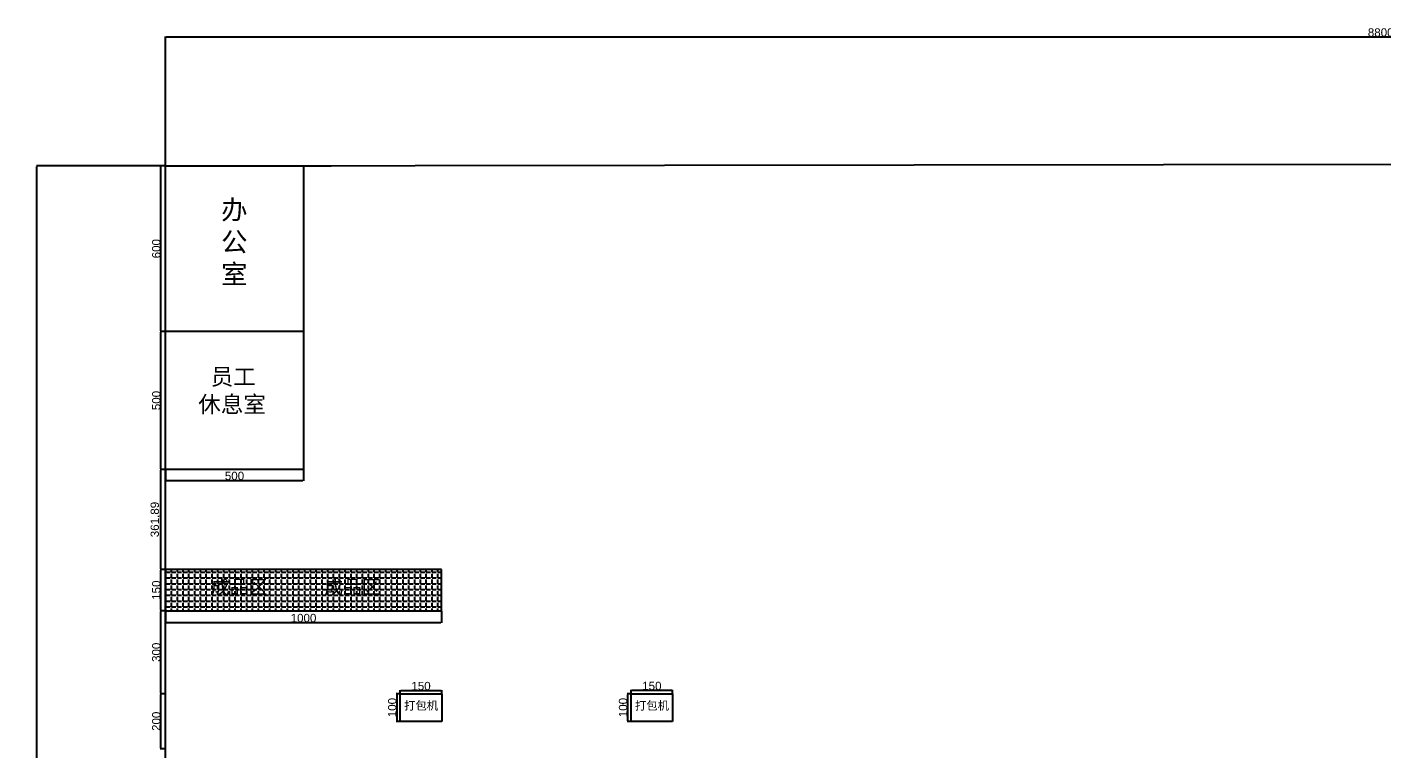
# Model space of a CAD drawing. Header units: millimetres. Extents: x 1761 to 11571, y -2876 to 3504.
# Drawn here: x 1761 to 6666, y 890 to 3504 of the extents above; entities that cross this region are included whole.
import ezdxf

# ---------------------------------------------------------------- set-up
doc = ezdxf.new("R2010")
doc.units = ezdxf.units.MM
doc.styles.get("Standard").update_dxf_attribs({"font": 'arial.ttf', "height": 30})
doc.dimstyles.new('ISO-25', dxfattribs={"dimtxt": 100, "dimasz": 2.5, "dimexe": 1.25, "dimexo": 0.625, "dimtad": 1, "dimtxsty": 'Standard', "dimcen": 2.5, "dimclrd": 2, "dimclre": 2, "dimclrt": 1, "dimadec": 0, "dimazin": 0, "dimtfac": 1, "dimtmove": 0, "dimatfit": 3, "dimfxl": 0, "dimarcsym": 0})

# ---------------------------------------------------------------- blocks, each defined once
blk = doc.blocks.new('*D6')
at = {"color": 2, "lineweight": -2, "transparency": 16777216}
for p, q in [((2261.8, 3002.1), (2261.8, 3469.9)), ((2264.3, 3468.6), (11059.2, 3468.6)), ((11061.7, 3015.2), (11061.7, 3469.9))]:
    blk.add_line(p, q, dxfattribs=at)
at = {"color": 2, "transparency": 16777216}
for points in [[(2264.3, 3469.1), (2264.3, 3468.2), (2261.8, 3468.6)], [(11059.2, 3469.1), (11059.2, 3468.2), (11061.7, 3468.6)]]:
    blk.add_solid(points, dxfattribs=at)
at = {"layer": 'Defpoints', "color": 0, "transparency": 16777216}
for p in [(11061.7, 3468.6), (2261.8, 3001.5), (11061.7, 3014.6)]:
    blk.add_point(p, dxfattribs=at)
at = {"color": 1, "transparency": 16777216, "insert": (6661.7, 3484.6), "char_height": 30, "attachment_point": 5}
blk.add_mtext('8800', dxfattribs=at)
blk = doc.blocks.new('*D8')
at = {"color": 2, "lineweight": -2, "transparency": 16777216}
for p, q in [((2261.1, 3001.5), (1795.3, 3001.5)), ((1796.6, -1782.9), (1796.6, 2999)), ((2254, -1785.4), (1795.3, -1785.4))]:
    blk.add_line(p, q, dxfattribs=at)
at = {"color": 2, "transparency": 16777216}
for points in [[(1796.2, 2999), (1797, 2999), (1796.6, 3001.5)], [(1796.2, -1782.9), (1797, -1782.9), (1796.6, -1785.4)]]:
    blk.add_solid(points, dxfattribs=at)
at = {"layer": 'Defpoints', "color": 0, "transparency": 16777216}
for p in [(1796.6, 3001.5), (2261.8, 3001.5), (2254.6, -1785.4)]:
    blk.add_point(p, dxfattribs=at)
at = {"color": 1, "transparency": 16777216, "insert": (1780.6, 608), "char_height": 30, "attachment_point": 5, "rotation": 90}
blk.add_mtext('4800', dxfattribs=at)
blk = doc.blocks.new('*D82')
at = {"color": 2, "lineweight": -2, "transparency": 16777216}
for p, q in [((3112.1, 1090), (3112.1, 1102.5)), ((3114.6, 1101.3), (3259.6, 1101.3)), ((3262.1, 1090), (3262.1, 1102.5))]:
    blk.add_line(p, q, dxfattribs=at)
at = {"color": 2, "transparency": 16777216}
for points in [[(3114.6, 1101.7), (3114.6, 1100.9), (3112.1, 1101.3)], [(3259.6, 1101.7), (3259.6, 1100.9), (3262.1, 1101.3)]]:
    blk.add_solid(points, dxfattribs=at)
at = {"layer": 'Defpoints', "color": 0, "transparency": 16777216}
for p in [(3112.1, 1089.4), (3262.1, 1101.3), (3262.1, 1089.4)]:
    blk.add_point(p, dxfattribs=at)
at = {"color": 1, "transparency": 16777216, "insert": (3187.1, 1117.2), "char_height": 30, "attachment_point": 5}
blk.add_mtext('150', dxfattribs=at)
blk = doc.blocks.new('*D83')
at = {"color": 2, "lineweight": -2, "transparency": 16777216}
for p, q in [((3111.5, 1089.4), (3097.7, 1089.4)), ((3099, 1086.9), (3099, 991.9)), ((3111.5, 989.4), (3097.7, 989.4))]:
    blk.add_line(p, q, dxfattribs=at)
at = {"color": 2, "transparency": 16777216}
for points in [[(3098.6, 1086.9), (3099.4, 1086.9), (3099, 1089.4)], [(3098.6, 991.9), (3099.4, 991.9), (3099, 989.4)]]:
    blk.add_solid(points, dxfattribs=at)
at = {"layer": 'Defpoints', "color": 0, "transparency": 16777216}
for p in [(3112.1, 1089.4), (3099, 989.4), (3112.1, 989.4)]:
    blk.add_point(p, dxfattribs=at)
at = {"color": 1, "transparency": 16777216, "insert": (3083, 1039.4), "char_height": 30, "attachment_point": 5, "rotation": 90}
blk.add_mtext('100', dxfattribs=at)
blk = doc.blocks.new('*D84')
at = {"color": 2, "lineweight": -2, "transparency": 16777216}
for p, q in [((3947.9, 1090), (3947.9, 1103)), ((3950.4, 1101.8), (4095.4, 1101.8)), ((4097.9, 1090), (4097.9, 1103))]:
    blk.add_line(p, q, dxfattribs=at)
at = {"color": 2, "transparency": 16777216}
for points in [[(3950.4, 1102.2), (3950.4, 1101.3), (3947.9, 1101.8)], [(4095.4, 1102.2), (4095.4, 1101.3), (4097.9, 1101.8)]]:
    blk.add_solid(points, dxfattribs=at)
at = {"layer": 'Defpoints', "color": 0, "transparency": 16777216}
for p in [(3947.9, 1089.4), (4097.9, 1101.8), (4097.9, 1089.4)]:
    blk.add_point(p, dxfattribs=at)
at = {"color": 1, "transparency": 16777216, "insert": (4022.9, 1117.7), "char_height": 30, "attachment_point": 5}
blk.add_mtext('150', dxfattribs=at)
blk = doc.blocks.new('*D85')
at = {"color": 2, "lineweight": -2, "transparency": 16777216}
for p, q in [((3947.3, 1089.4), (3933.4, 1089.4)), ((3934.7, 1086.9), (3934.7, 991.9)), ((3947.3, 989.4), (3933.4, 989.4))]:
    blk.add_line(p, q, dxfattribs=at)
at = {"color": 2, "transparency": 16777216}
for points in [[(3934.3, 1086.9), (3935.1, 1086.9), (3934.7, 1089.4)], [(3934.3, 991.9), (3935.1, 991.9), (3934.7, 989.4)]]:
    blk.add_solid(points, dxfattribs=at)
at = {"layer": 'Defpoints', "color": 0, "transparency": 16777216}
for p in [(3947.9, 1089.4), (3934.7, 989.4), (3947.9, 989.4)]:
    blk.add_point(p, dxfattribs=at)
at = {"color": 1, "transparency": 16777216, "insert": (3918.7, 1039.4), "char_height": 30, "attachment_point": 5, "rotation": 90}
blk.add_mtext('100', dxfattribs=at)
blk = doc.blocks.new('*D86')
at = {"color": 2, "lineweight": -2, "transparency": 16777216}
for p, q in [((2261.1, 1089.6), (2243.3, 1089.6)), ((2244.6, 892.1), (2244.6, 1087.1)), ((2261.1, 889.6), (2243.3, 889.6))]:
    blk.add_line(p, q, dxfattribs=at)
at = {"color": 2, "transparency": 16777216}
for points in [[(2244.2, 1087.1), (2245, 1087.1), (2244.6, 1089.6)], [(2244.2, 892.1), (2245, 892.1), (2244.6, 889.6)]]:
    blk.add_solid(points, dxfattribs=at)
at = {"layer": 'Defpoints', "color": 0, "transparency": 16777216}
for p in [(2244.6, 1089.6), (2261.7, 1089.6), (2261.7, 889.6)]:
    blk.add_point(p, dxfattribs=at)
at = {"color": 1, "transparency": 16777216, "insert": (2228.6, 989.6), "char_height": 30, "attachment_point": 5, "rotation": 90}
blk.add_mtext('200', dxfattribs=at)
blk = doc.blocks.new('*D99')
at = {"color": 2, "lineweight": -2, "transparency": 16777216}
for p, q in [((2261.1, 1389.6), (2243.3, 1389.6)), ((2244.6, 1092.1), (2244.6, 1387.1)), ((2261.1, 1089.6), (2243.3, 1089.6))]:
    blk.add_line(p, q, dxfattribs=at)
at = {"color": 2, "transparency": 16777216}
for points in [[(2244.2, 1387.1), (2245, 1387.1), (2244.6, 1389.6)], [(2244.2, 1092.1), (2245, 1092.1), (2244.6, 1089.6)]]:
    blk.add_solid(points, dxfattribs=at)
at = {"layer": 'Defpoints', "color": 0, "transparency": 16777216}
for p in [(2244.6, 1389.6), (2261.7, 1389.6), (2261.7, 1089.6)]:
    blk.add_point(p, dxfattribs=at)
at = {"color": 1, "transparency": 16777216, "insert": (2228.6, 1239.6), "char_height": 30, "attachment_point": 5, "rotation": 90}
blk.add_mtext('300', dxfattribs=at)
blk = doc.blocks.new('*D100')
at = {"color": 2, "lineweight": -2, "transparency": 16777216}
for p, q in [((2261.1, 1539.6), (2243.3, 1539.6)), ((2244.6, 1392.1), (2244.6, 1537.1)), ((2261.1, 1389.6), (2243.3, 1389.6))]:
    blk.add_line(p, q, dxfattribs=at)
at = {"color": 2, "transparency": 16777216}
for points in [[(2244.2, 1537.1), (2245, 1537.1), (2244.6, 1539.6)], [(2244.2, 1392.1), (2245, 1392.1), (2244.6, 1389.6)]]:
    blk.add_solid(points, dxfattribs=at)
at = {"layer": 'Defpoints', "color": 0, "transparency": 16777216}
for p in [(2244.6, 1539.6), (2261.7, 1539.6), (2261.7, 1389.6)]:
    blk.add_point(p, dxfattribs=at)
at = {"color": 1, "transparency": 16777216, "insert": (2228.6, 1464.6), "char_height": 30, "attachment_point": 5, "rotation": 90}
blk.add_mtext('150', dxfattribs=at)
blk = doc.blocks.new('*D101')
at = {"color": 2, "lineweight": -2, "transparency": 16777216}
for p, q in [((2261.1, 1901.5), (2243.3, 1901.5)), ((2244.6, 1542.1), (2244.6, 1899)), ((2261.1, 1539.6), (2243.3, 1539.6))]:
    blk.add_line(p, q, dxfattribs=at)
at = {"color": 2, "transparency": 16777216}
for points in [[(2244.2, 1899), (2245, 1899), (2244.6, 1901.5)], [(2244.2, 1542.1), (2245, 1542.1), (2244.6, 1539.6)]]:
    blk.add_solid(points, dxfattribs=at)
at = {"layer": 'Defpoints', "color": 0, "transparency": 16777216}
for p in [(2244.6, 1901.5), (2261.8, 1901.5), (2261.7, 1539.6)]:
    blk.add_point(p, dxfattribs=at)
at = {"color": 1, "transparency": 16777216, "insert": (2225.9, 1720.5), "char_height": 30, "attachment_point": 5, "rotation": 90}
blk.add_mtext('361,89', dxfattribs=at)
blk = doc.blocks.new('*D103')
at = {"color": 2, "lineweight": -2, "transparency": 16777216}
for p, q in [((2261.1, 2401.5), (2243.3, 2401.5)), ((2244.6, 1904), (2244.6, 2399)), ((2261.1, 1901.5), (2243.3, 1901.5))]:
    blk.add_line(p, q, dxfattribs=at)
at = {"color": 2, "transparency": 16777216}
for points in [[(2244.2, 2399), (2245, 2399), (2244.6, 2401.5)], [(2244.2, 1904), (2245, 1904), (2244.6, 1901.5)]]:
    blk.add_solid(points, dxfattribs=at)
at = {"layer": 'Defpoints', "color": 0, "transparency": 16777216}
for p in [(2244.6, 2401.5), (2261.8, 2401.5), (2261.8, 1901.5)]:
    blk.add_point(p, dxfattribs=at)
at = {"color": 1, "transparency": 16777216, "insert": (2228.6, 2151.5), "char_height": 30, "attachment_point": 5, "rotation": 90}
blk.add_mtext('500', dxfattribs=at)
blk = doc.blocks.new('*D104')
at = {"color": 2, "lineweight": -2, "transparency": 16777216}
for p, q in [((2260.2, 3001.5), (2243.3, 3001.5)), ((2244.6, 2404), (2244.6, 2999)), ((2261.1, 2401.5), (2243.3, 2401.5))]:
    blk.add_line(p, q, dxfattribs=at)
at = {"color": 2, "transparency": 16777216}
for points in [[(2244.2, 2999), (2245, 2999), (2244.6, 3001.5)], [(2244.2, 2404), (2245, 2404), (2244.6, 2401.5)]]:
    blk.add_solid(points, dxfattribs=at)
at = {"layer": 'Defpoints', "color": 0, "transparency": 16777216}
for p in [(2244.6, 3001.5), (2260.9, 3001.5), (2261.8, 2401.5)]:
    blk.add_point(p, dxfattribs=at)
at = {"color": 1, "transparency": 16777216, "insert": (2228.6, 2701.5), "char_height": 30, "attachment_point": 5, "rotation": 90}
blk.add_mtext('600', dxfattribs=at)
blk = doc.blocks.new('*D105')
at = {"color": 2, "lineweight": -2, "transparency": 16777216}
for p, q in [((2261.8, 1900.8), (2261.8, 1861.2)), ((2761.8, 1900.8), (2761.8, 1861.2)), ((2264.3, 1862.4), (2759.3, 1862.4))]:
    blk.add_line(p, q, dxfattribs=at)
at = {"color": 2, "transparency": 16777216}
for points in [[(2264.3, 1862.8), (2264.3, 1862), (2261.8, 1862.4)], [(2759.3, 1862.8), (2759.3, 1862), (2761.8, 1862.4)]]:
    blk.add_solid(points, dxfattribs=at)
at = {"layer": 'Defpoints', "color": 0, "transparency": 16777216}
for p in [(2261.8, 1901.5), (2761.8, 1901.5), (2761.8, 1862.4)]:
    blk.add_point(p, dxfattribs=at)
at = {"color": 1, "transparency": 16777216, "insert": (2511.8, 1878.4), "char_height": 30, "attachment_point": 5}
blk.add_mtext('500', dxfattribs=at)
blk = doc.blocks.new('*D106')
at = {"color": 2, "lineweight": -2, "transparency": 16777216}
for p, q in [((2261.7, 1389), (2261.7, 1346.4)), ((3261.7, 1389), (3261.7, 1346.4)), ((2264.2, 1347.7), (3259.2, 1347.7))]:
    blk.add_line(p, q, dxfattribs=at)
at = {"color": 2, "transparency": 16777216}
for points in [[(2264.2, 1348.1), (2264.2, 1347.3), (2261.7, 1347.7)], [(3259.2, 1348.1), (3259.2, 1347.3), (3261.7, 1347.7)]]:
    blk.add_solid(points, dxfattribs=at)
at = {"layer": 'Defpoints', "color": 0, "transparency": 16777216}
for p in [(2261.7, 1389.6), (3261.7, 1389.6), (3261.7, 1347.7)]:
    blk.add_point(p, dxfattribs=at)
at = {"color": 1, "transparency": 16777216, "insert": (2761.7, 1363.6), "char_height": 30, "attachment_point": 5}
blk.add_mtext('1000', dxfattribs=at)

msp = doc.modelspace()

# ---------------------------------------------------------------- hatches: boundary and pattern name
h = msp.add_hatch()
h.set_pattern_fill('ANGLE', color=255, scale=3)
h.set_pattern_definition([(0, (0, 0), (0, 20.955), [15.24, -5.715]), (90, (0, 0), (-20.955, 1e-15), [15.24, -5.715])])
h.paths.add_polyline_path([(3261.748, 1389.58), (3261.748, 1539.58), (2261.749, 1539.58), (2261.748, 1389.58)])
h.paths.add_polyline_path([(2820.809, 1421.491), (3060.334, 1421.491), (3060.334, 1517.999), (2820.809, 1517.999)], flags=24)
h.paths.add_polyline_path([(2410.197, 1421.491), (2649.722, 1421.491), (2649.722, 1517.999), (2410.197, 1517.999)], flags=24)

# ---------------------------------------------------------------- linework, layer by layer
at = {"color": 255}
for p, q in [((2261.742, -1785.42), (2261.752, 3001.473)), ((2261.752, 3001.473), (11061.742, 3014.58)), ((2261.752, 3001.473), (2861.752, 3001.473)), ((2261.752, 3001.473), (2761.752, 3001.473)), ((2761.752, 3001.473), (2761.752, 2401.473)), ((2761.752, 2401.473), (2261.752, 2401.473)), ((2761.752, 2401.473), (2761.752, 1901.473)), ((2761.752, 1901.473), (2261.752, 1901.473)), ((3261.748, 1539.58), (2261.748, 1539.58)), ((3261.748, 1389.58), (3261.748, 1539.58)), ((2261.748, 1089.58), (2261.748, 1389.58)), ((2261.748, 1389.58), (3261.748, 1389.58)), ((3112.117, 1089.383), (3262.117, 1089.383)), ((3112.117, 989.383), (3112.117, 1089.383)), ((3262.117, 1089.383), (3262.117, 989.383)), ((3947.883, 1089.383), (4097.883, 1089.383)), ((3947.883, 989.383), (3947.883, 1089.383)), ((4097.883, 1089.383), (4097.883, 989.383)), ((3262.117, 989.383), (3112.117, 989.383)), ((4097.883, 989.383), (3947.883, 989.383))]:
    msp.add_line(p, q, dxfattribs=at)

# ---------------------------------------------------------------- texts
at = {"color": 255, "attachment_point": 1}
for s, width, insert, char_height in [('{\\fSimSun|b0|i0|c134|p2;办公室}', 75.71803, (2463.598, 2877.772), 70), ('\\pi67.18998;{\\fSimSun|b0|i0|c134|p2;员工\\P\\pi21.93858;休息室}', 294.60342, (2358.454, 2267.909), 60), ('{\\fSimSun|b0|i0|c134|p2;成品区}', 298.75257, (2426.049, 1501.589), 50), ('{\\fSimSun|b0|i0|c134|p2;成品区}', 298.75257, (2836.661, 1501.589), 50), ('{\\fSimSun|b0|i0|c134|p2;打包机}', 234.91923, (3126.123, 1061.443), 30), ('{\\fSimSun|b0|i0|c134|p2;打包机}', 234.91923, (3961.889, 1061.443), 30)]:
    msp.add_mtext_dynamic_manual_height_columns(s, width=width, gutter_width=150, heights=[0], dxfattribs=dict(at, insert=insert, char_height=char_height))

# ---------------------------------------------------------------- dimensions: what is measured, and where the dimension line sits
at = {"color": 255}
dim = msp.add_linear_dim(base=(11061.742, 3468.641), p1=(2261.752, 3001.473), p2=(11061.742, 3014.58), text='8800', dimstyle='ISO-25', override={"dimtxt": 200}, dxfattribs=at)
dim.commit()
dim.dimension.update_dxf_attribs({"geometry": '*D6', "text_midpoint": (6661.747, 3484.584)})
dim = msp.add_linear_dim(base=(1796.575, 3001.473), p1=(2254.612, -1785.42), p2=(2261.752, 3001.473), angle=90, text='4800', dimstyle='ISO-25', override={"dimtxt": 200}, dxfattribs=at)
dim.commit()
dim.dimension.update_dxf_attribs({"geometry": '*D8', "text_midpoint": (1780.633, 608.026)})
for base, p1, p2, picture, middle in [((2244.582, 3001.472), (2261.752, 2401.473), (2260.858, 3001.472), '*D104', (2228.639, 2701.472)), ((2244.582, 2401.473), (2261.752, 1901.473), (2261.752, 2401.473), '*D103', (2228.639, 2151.473)), ((2244.582, 1901.473), (2261.749, 1539.58), (2261.752, 1901.473), '*D101', (2225.928, 1720.526)), ((2244.582, 1539.58), (2261.748, 1389.58), (2261.748, 1539.58), '*D100', (2228.639, 1464.58)), ((2244.582, 1389.58), (2261.748, 1089.58), (2261.748, 1389.58), '*D99', (2228.629, 1239.58)), ((2244.582, 1089.58), (2261.747, 889.58), (2261.748, 1089.58), '*D86', (2228.639, 989.58)), ((3098.973, 989.383), (3112.117, 1089.383), (3112.117, 989.383), '*D83', (3083.031, 1039.383)), ((3934.668, 989.383), (3947.883, 1089.383), (3947.883, 989.383), '*D85', (3918.726, 1039.383))]:
    dim = msp.add_linear_dim(base=base, p1=p1, p2=p2, angle=90, dimstyle='ISO-25', override={"dimtfillclr": 1}, dxfattribs=at)
    dim.commit()
    dim.dimension.update_dxf_attribs({"geometry": picture, "text_midpoint": middle})
for base, p1, p2, picture, middle in [((2761.752, 1862.422), (2261.752, 1901.473), (2761.752, 1901.473), '*D105', (2511.752, 1878.364)), ((3261.748, 1347.667), (2261.748, 1389.58), (3261.748, 1389.58), '*D106', (2761.748, 1363.609)), ((3262.117, 1101.272), (3112.117, 1089.383), (3262.117, 1089.383), '*D82', (3187.117, 1117.214)), ((4097.883, 1101.767), (3947.883, 1089.383), (4097.883, 1089.383), '*D84', (4022.883, 1117.709))]:
    dim = msp.add_linear_dim(base=base, p1=p1, p2=p2, dimstyle='ISO-25', override={"dimtfillclr": 1}, dxfattribs=at)
    dim.commit()
    dim.dimension.update_dxf_attribs({"geometry": picture, "text_midpoint": middle})

doc.saveas('drawing.dxf')
